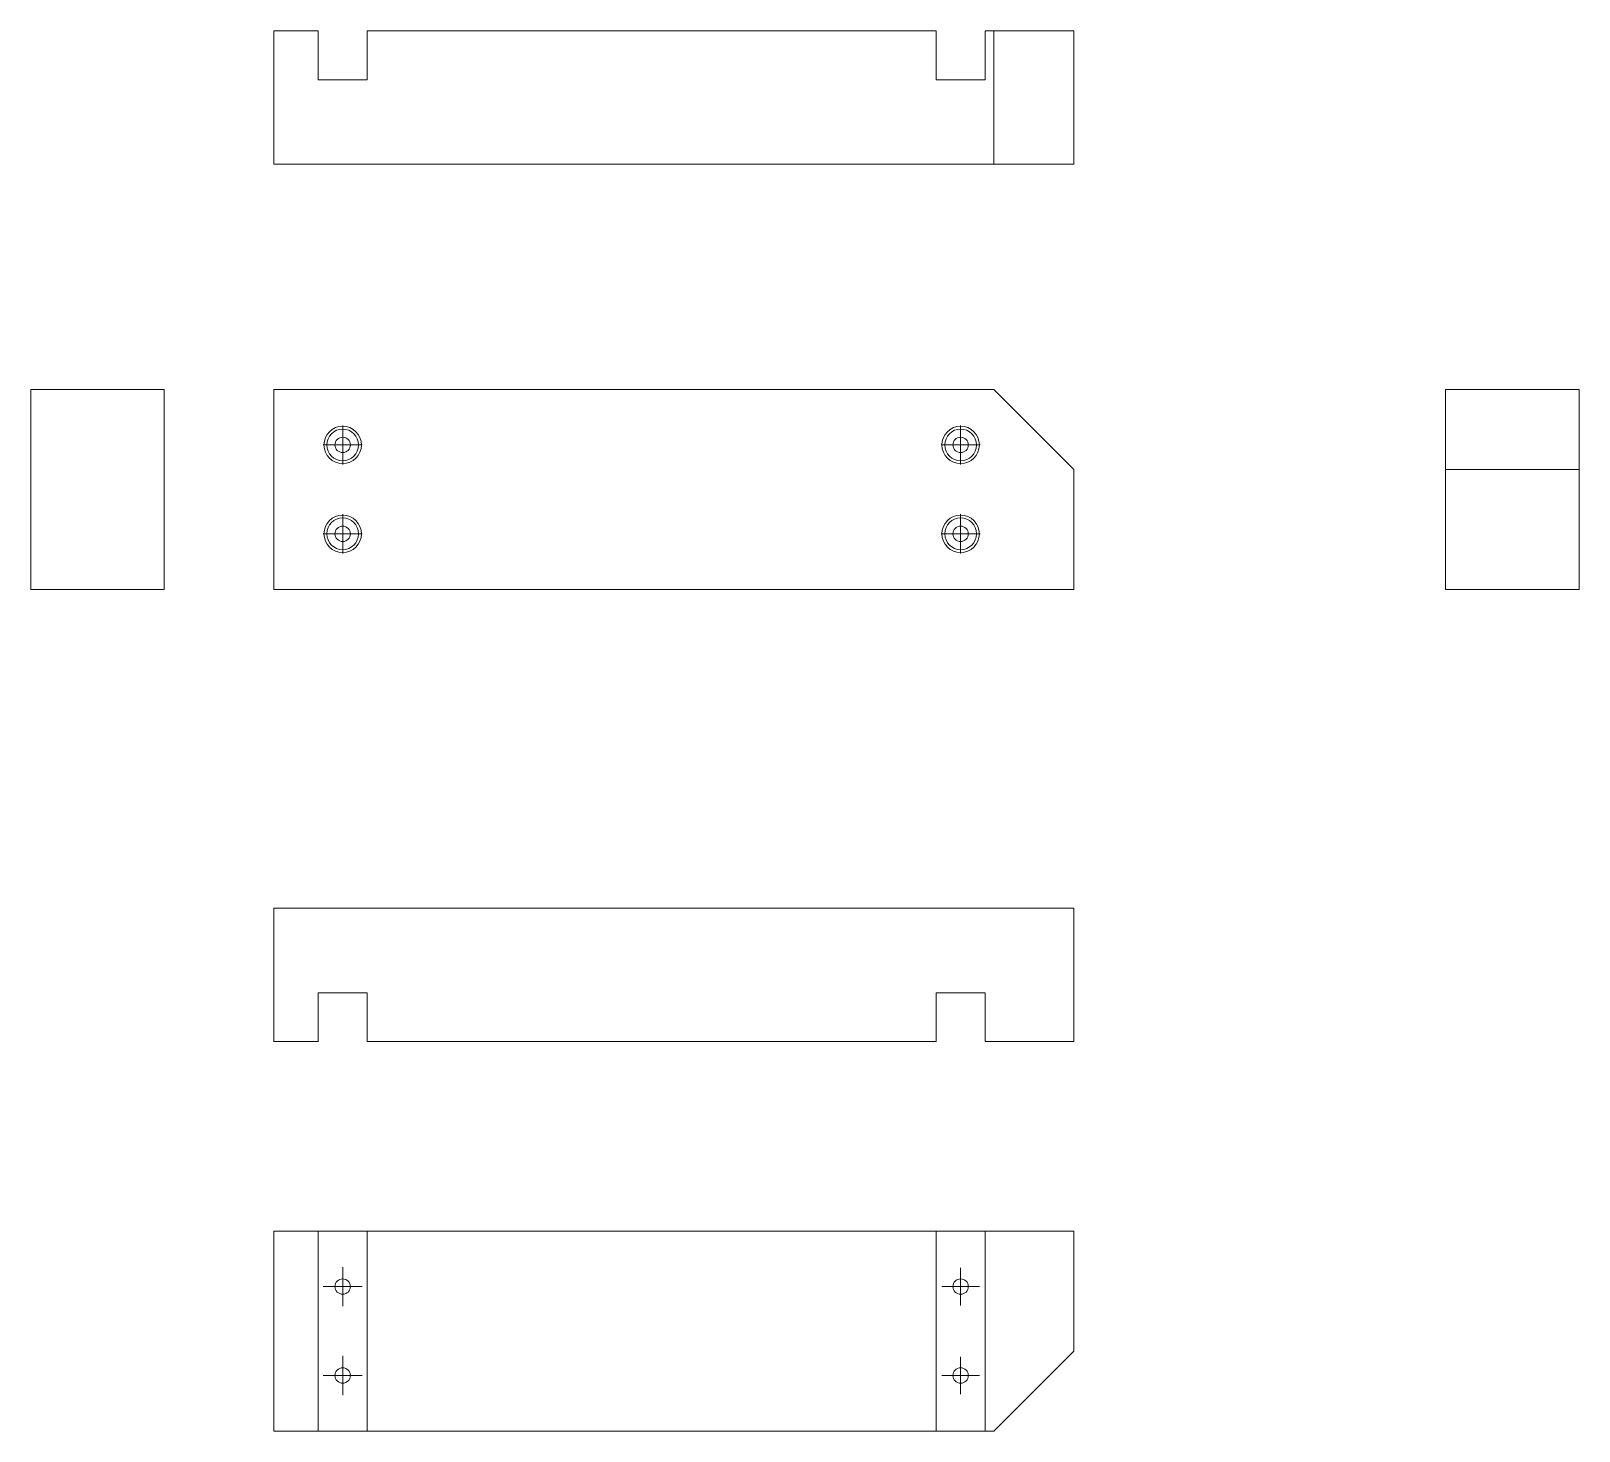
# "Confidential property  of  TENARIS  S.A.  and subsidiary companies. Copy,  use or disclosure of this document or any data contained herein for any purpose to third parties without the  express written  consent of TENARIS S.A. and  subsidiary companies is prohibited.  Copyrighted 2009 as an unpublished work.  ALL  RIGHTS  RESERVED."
# Model space of a CAD drawing. Header units: millimetres. Extents: x 255 to 1248, y 724 to 1052.
# Drawn here: x 255 to 603.2, y 724.4 to 1039.3 of the extents above.
import ezdxf

# ---------------------------------------------------------------- set-up
doc = ezdxf.new("R2010")
doc.units = ezdxf.units.MM

# ---------------------------------------------------------------- blocks, each defined once
blk = doc.blocks.new('SW_CENTERMARKSYMBOL_0')
at = {"color": 0, "linetype": 'Continuous', "lineweight": 0}
for p, q in [((0, 5), (0, 8.7973)), ((-5, 0), (-8.7973, 0)), ((0, 0), (-5, 0)), ((0, 0), (0, 5)), ((0, 0), (0, -5)), ((0, 0), (5, 0)), ((5, 0), (8.7973, 0)), ((0, -5), (0, -8.7973))]:
    blk.add_line(p, q, dxfattribs=at)
blk = doc.blocks.new('SW_CENTERMARKSYMBOL_1')
at = {"color": 0, "linetype": 'Continuous', "lineweight": 0}
for p, q in [((0, 5), (0, 8.7973)), ((-5, 0), (-8.7973, 0)), ((0, 0), (-5, 0)), ((0, 0), (0, 5)), ((0, 0), (0, -5)), ((0, 0), (5, 0)), ((5, 0), (8.7973, 0)), ((0, -5), (0, -8.7973))]:
    blk.add_line(p, q, dxfattribs=at)
blk = doc.blocks.new('SW_CENTERMARKSYMBOL_2')
at = {"color": 0, "linetype": 'Continuous', "lineweight": 0}
for p, q in [((0, 5), (0, 8.7973)), ((-5, 0), (-8.7973, 0)), ((0, 0), (-5, 0)), ((0, 0), (0, 5)), ((0, 0), (0, -5)), ((0, 0), (5, 0)), ((5, 0), (8.7973, 0)), ((0, -5), (0, -8.7973))]:
    blk.add_line(p, q, dxfattribs=at)
blk = doc.blocks.new('SW_CENTERMARKSYMBOL_3')
at = {"color": 0, "linetype": 'Continuous', "lineweight": 0}
for p, q in [((0, 5), (0, 8.7973)), ((-5, 0), (-8.7973, 0)), ((0, 0), (-5, 0)), ((0, 0), (0, 5)), ((0, 0), (0, -5)), ((0, 0), (5, 0)), ((5, 0), (8.7973, 0)), ((0, -5), (0, -8.7973))]:
    blk.add_line(p, q, dxfattribs=at)
blk = doc.blocks.new('SW_CENTERMARKSYMBOL_4')
at = {"color": 0, "linetype": 'Continuous', "lineweight": 0}
for p, q in [((0, 5), (0, 8.7973)), ((-5, 0), (-8.7973, 0)), ((0, 0), (-5, 0)), ((0, 0), (0, 5)), ((0, 0), (0, -5)), ((0, 0), (5, 0)), ((5, 0), (8.7973, 0)), ((0, -5), (0, -8.7973))]:
    blk.add_line(p, q, dxfattribs=at)
blk = doc.blocks.new('SW_CENTERMARKSYMBOL_5')
at = {"color": 0, "linetype": 'Continuous', "lineweight": 0}
for p, q in [((0, 5), (0, 8.7973)), ((-5, 0), (-8.7973, 0)), ((0, 0), (-5, 0)), ((0, 0), (0, 5)), ((0, 0), (0, -5)), ((0, 0), (5, 0)), ((5, 0), (8.7973, 0)), ((0, -5), (0, -8.7973))]:
    blk.add_line(p, q, dxfattribs=at)
blk = doc.blocks.new('SW_CENTERMARKSYMBOL_6')
at = {"color": 0, "linetype": 'Continuous', "lineweight": 0}
for p, q in [((0, 5), (0, 8.4544)), ((-5, 0), (-8.4544, 0)), ((0, 0), (-5, 0)), ((0, 0), (0, 5)), ((0, 0), (0, -5)), ((0, 0), (5, 0)), ((5, 0), (8.4544, 0)), ((0, -5), (0, -8.4544))]:
    blk.add_line(p, q, dxfattribs=at)
blk = doc.blocks.new('SW_CENTERMARKSYMBOL_7')
at = {"color": 0, "linetype": 'Continuous', "lineweight": 0}
for p, q in [((0, 5), (0, 8.4544)), ((-5, 0), (-8.4544, 0)), ((0, 0), (-5, 0)), ((0, 0), (0, 5)), ((0, 0), (0, -5)), ((0, 0), (5, 0)), ((5, 0), (8.4544, 0)), ((0, -5), (0, -8.4544))]:
    blk.add_line(p, q, dxfattribs=at)

msp = doc.modelspace()

# ---------------------------------------------------------------- linework, layer by layer
at = {"color": 7, "linetype": 'Continuous', "lineweight": 15}
for p, q in [((309.57, 1009.3), (309.57, 1039.3)), ((319.57, 1039.3), (309.57, 1039.3)), ((319.57, 1039.3), (319.57, 1028.3)), ((330.57, 1028.3), (330.57, 1039.3)), ((458.57, 1039.3), (330.57, 1039.3)), ((458.57, 1039.3), (458.57, 1028.3)), ((469.57, 1028.3), (469.57, 1039.3)), ((471.57, 1039.3), (469.57, 1039.3)), ((471.57, 1009.3), (471.57, 1039.3)), ((471.57, 1039.3), (489.57, 1039.3)), ((489.57, 1009.3), (489.57, 1039.3)), ((319.57, 1028.3), (330.57, 1028.3)), ((469.57, 1028.3), (458.57, 1028.3)), ((471.57, 1009.3), (309.57, 1009.3)), ((471.57, 1009.3), (489.57, 1009.3)), ((254.95, 958.68), (254.95, 913.68)), ((284.95, 958.68), (254.95, 958.68)), ((284.95, 958.68), (284.95, 913.68)), ((309.57, 958.68), (309.57, 913.68)), ((471.57, 958.68), (309.57, 958.68)), ((471.57, 958.68), (489.57, 940.68)), ((573.17, 958.68), (603.17, 958.68)), ((573.17, 958.68), (573.17, 940.68)), ((603.17, 958.68), (603.17, 940.68)), ((489.57, 913.68), (489.57, 940.68)), ((573.17, 913.68), (573.17, 940.68)), ((573.17, 940.68), (603.17, 940.68)), ((603.17, 913.68), (603.17, 940.68)), ((284.95, 913.68), (254.95, 913.68)), ((309.57, 913.68), (489.57, 913.68)), ((573.17, 913.68), (603.17, 913.68)), ((309.57, 841.95), (309.57, 811.95)), ((309.57, 841.95), (489.57, 841.95)), ((489.57, 841.95), (489.57, 811.95)), ((330.57, 822.95), (319.57, 822.95)), ((319.57, 822.95), (319.57, 811.95)), ((330.57, 811.95), (330.57, 822.95)), ((458.57, 822.95), (458.57, 811.95)), ((458.57, 822.95), (469.57, 822.95)), ((469.57, 811.95), (469.57, 822.95)), ((309.57, 811.95), (319.57, 811.95)), ((330.57, 811.95), (458.57, 811.95)), ((469.57, 811.95), (489.57, 811.95)), ((309.57, 724.35), (309.57, 769.35)), ((309.57, 769.35), (319.57, 769.35)), ((319.57, 724.35), (319.57, 769.35)), ((330.57, 769.35), (319.57, 769.35)), ((330.57, 769.35), (330.57, 724.35)), ((330.57, 769.35), (458.57, 769.35)), ((458.57, 724.35), (458.57, 769.35)), ((458.57, 769.35), (469.57, 769.35)), ((469.57, 769.35), (469.57, 724.35)), ((469.57, 769.35), (489.57, 769.35)), ((489.57, 769.35), (489.57, 742.35)), ((471.57, 724.35), (489.57, 742.35)), ((319.57, 724.35), (309.57, 724.35)), ((319.57, 724.35), (330.57, 724.35)), ((458.57, 724.35), (330.57, 724.35)), ((469.57, 724.35), (458.57, 724.35)), ((471.57, 724.35), (469.57, 724.35))]:
    msp.add_line(p, q, dxfattribs=at)
for centre, radius in [((325.07, 946.18), 4.21), ((325.07, 946.18), 3.57), ((325.07, 946.18), 1.73), ((464.07, 946.18), 4.21), ((464.07, 946.18), 3.57), ((464.07, 946.18), 1.73), ((325.07, 926.18), 4.21), ((464.07, 926.18), 4.21), ((325.07, 926.18), 3.57), ((325.07, 926.18), 1.73), ((464.07, 926.18), 3.57), ((464.07, 926.18), 1.73), ((325.07, 756.85), 1.73), ((464.07, 756.85), 1.73), ((325.07, 736.85), 1.73), ((464.07, 736.85), 1.73)]:
    msp.add_circle(centre, radius, dxfattribs=at)

# ---------------------------------------------------------------- block references
at = {"color": 7, "linetype": 'Continuous', "lineweight": 0, "xscale": 0.5, "yscale": 0.5, "zscale": 0.5}
for name, p in [('SW_CENTERMARKSYMBOL_1', (325.07, 946.18)), ('SW_CENTERMARKSYMBOL_2', (464.07, 946.18)), ('SW_CENTERMARKSYMBOL_0', (325.07, 926.18)), ('SW_CENTERMARKSYMBOL_3', (464.07, 926.18)), ('SW_CENTERMARKSYMBOL_4', (325.07, 756.85)), ('SW_CENTERMARKSYMBOL_7', (464.07, 756.85)), ('SW_CENTERMARKSYMBOL_5', (325.07, 736.85)), ('SW_CENTERMARKSYMBOL_6', (464.07, 736.85))]:
    msp.add_blockref(name, p, dxfattribs=at)

doc.saveas('drawing.dxf')
